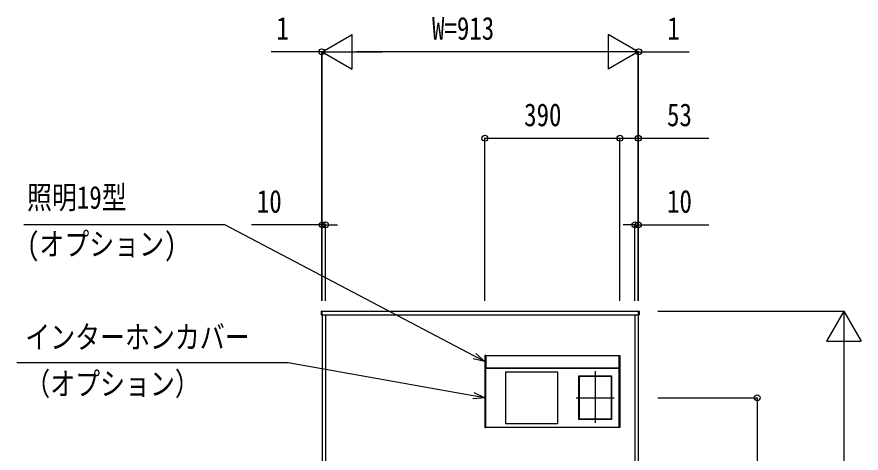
# Model space of a CAD drawing. Units: millimetres, scale not verified. Extents: x -8410 to 8410, y -5940 to 5940.
# Drawn here: x 1152 to 3590, y 530 to 1791 of the extents above; entities that cross this region are included whole.
import ezdxf
from ezdxf.enums import TextEntityAlignment as Align

# ---------------------------------------------------------------- set-up
doc = ezdxf.new("R2010")
doc.units = ezdxf.units.MM
doc.header["$LTSCALE"] = 30
for name, color, linetype in [('0-4_YKK_13', 4, 'Continuous'), ('0-5_YKK_A1', 4, 'Continuous'), ('0-6_YKK_D', 6, 'Continuous')]:
    doc.layers.add(name, color=color, linetype=linetype)
doc.styles.add('ＭＳ ゴシック', font='')
doc.styles.get('ＭＳ ゴシック').set_extended_font_data('MS Gothic')

msp = doc.modelspace()

# ---------------------------------------------------------------- linework, layer by layer
at = {"layer": '0-4_YKK_13'}
for p, q in [((2031.14, 930.93), (2031.14, 930.43)), ((2032.08, 929.43), (2032.64, 929.4)), ((2032.64, 930.9), (2032.64, 938.9)), ((2032.64, 929.4), (2032.64, 930.9)), ((2947.64, 930.9), (2947.64, 938.9)), ((2947.64, 929.4), (2947.64, 930.9)), ((2948.2, 929.43), (2947.64, 929.4)), ((2949.14, 930.93), (2949.14, 930.43)), ((2503.64, 775.4), (2503.64, 604.4)), ((2503.64, 775.4), (2505.64, 775.4)), ((2505.64, 775.4), (2505.64, 604.4)), ((2891.64, 775.4), (2891.64, 604.4)), ((2893.64, 775.4), (2891.64, 775.4)), ((2893.64, 775.4), (2893.64, 604.4)), ((2503.64, 604.4), (2505.64, 604.4)), ((2893.64, 604.4), (2891.64, 604.4))]:
    msp.add_line(p, q, dxfattribs=at)
for points in [[(2031.14, 939.37), (2031.14, 938.87), (2031.14, 930.93)], [(2032.64, 938.9), (2032.64, 940.4), (2032.08, 940.37)], [(2947.64, 938.9), (2947.64, 940.4), (2948.2, 940.37)], [(2949.14, 939.37), (2949.14, 938.87), (2949.14, 930.93)]]:
    msp.add_lwpolyline(points, dxfattribs=at)
for points in [[(2503.64, 812.2), (2503.64, 776.4), (2505.64, 776.4), (2505.64, 812.2)], [(2505.64, 776.7), (2506.14, 776.7), (2506.14, 811.9), (2505.64, 811.9)], [(2891.64, 776.7), (2891.14, 776.7), (2891.14, 811.9), (2891.64, 811.9)], [(2893.64, 812.2), (2893.64, 776.4), (2891.64, 776.4), (2891.64, 812.2)], [(2563.64, 764.9), (2713.64, 764.9), (2713.64, 614.9), (2563.64, 614.9)]]:
    msp.add_lwpolyline(points, close=True, dxfattribs=at)
for centre, start, end in [((2032.14, 939.37), 93.5, 180), ((2032.14, 930.43), 180, 266.5), ((2948.14, 939.37), 0, 86.5), ((2948.14, 930.43), 273.5, 0)]:
    msp.add_arc(centre, 1, start, end, dxfattribs=at)
at = {"layer": '0-5_YKK_A1'}
for p, q in [((2032.64, 939.9), (2947.64, 939.9)), ((2032.64, 939.9), (2032.64, 929.9)), ((2032.64, 929.9), (2947.64, 929.9)), ((2033.64, 929.9), (2033.64, -522.92)), ((2043.64, 929.9), (2043.64, -536.1)), ((2936.64, 929.9), (2936.64, -522.31)), ((2946.64, 929.9), (2946.64, -522.92)), ((2947.64, 939.9), (2947.64, 929.9)), ((2506.14, 811.7), (2506.14, 776.9)), ((2506.14, 811.7), (2891.14, 811.7)), ((2891.14, 811.7), (2891.14, 776.9)), ((2506.14, 776.9), (2891.14, 776.9)), ((2822.14, 766.5), (2822.14, 617.47)), ((2869.39, 752.6), (2774.89, 752.6)), ((2774.94, 751.4), (2774.94, 628.4)), ((2869.34, 751.4), (2869.34, 628.4)), ((2766.94, 689.9), (2877.34, 689.9)), ((2869.39, 627.2), (2774.89, 627.2))]:
    msp.add_line(p, q, dxfattribs=at)
for points in [[(2505.64, 604.9), (2891.64, 604.9), (2891.64, 774.9), (2505.64, 774.9)], [(2505.64, 604.9), (2891.64, 604.9), (2891.64, 774.9), (2505.64, 774.9)], [(2869.64, 626.9), (2774.64, 626.9), (2774.64, 752.9), (2869.64, 752.9)]]:
    msp.add_lwpolyline(points, close=True, dxfattribs=at)
for points in [[(2774.64, 751.4), (2776.14, 751.4), (2776.14, 628.4), (2774.64, 628.4)], [(2869.39, 752.9), (2869.39, 751.4), (2774.89, 751.4), (2774.89, 752.9)], [(2869.64, 751.4), (2868.14, 751.4), (2868.14, 628.4), (2869.64, 628.4)], [(2869.39, 626.9), (2869.39, 628.4), (2774.89, 628.4), (2774.89, 626.9)]]:
    msp.add_lwpolyline(points, dxfattribs=at)
at = {"layer": '0-6_YKK_D'}
for p, q in [((2033.64, 1689.9), (2120.24, 1739.9)), ((2120.24, 1639.9), (2120.24, 1739.9)), ((2946.64, 1689.9), (2860.04, 1739.9)), ((2860.04, 1739.9), (2860.04, 1639.9)), ((2032.64, 1689.9), (1886.64, 1689.9)), ((2032.64, 969.9), (2032.64, 1690.9)), ((2033.64, 1689.9), (2032.64, 1689.9)), ((2033.64, 969.9), (2033.64, 1690.9)), ((2033.64, 969.9), (2033.64, 1690.9)), ((2033.64, 1689.9), (2067.64, 1689.9)), ((2033.64, 1689.9), (2120.24, 1639.9)), ((2033.64, 1689.9), (2206.84, 1689.9)), ((2846.64, 1689.9), (2133.64, 1689.9)), ((2946.64, 1689.9), (2773.43, 1689.9)), ((2946.64, 1689.9), (2860.04, 1639.9)), ((2946.64, 1689.9), (2912.64, 1689.9)), ((2946.64, 969.9), (2946.64, 1690.9)), ((2946.64, 969.9), (2946.64, 1690.9)), ((2946.64, 1689.9), (2947.64, 1689.9)), ((2947.64, 969.9), (2947.64, 1690.9)), ((2947.64, 1689.9), (3093.64, 1689.9)), ((2503.64, 969.9), (2503.64, 1440.9)), ((2503.64, 1439.9), (2893.64, 1439.9)), ((2893.64, 969.9), (2893.64, 1440.9)), ((2893.64, 969.9), (2893.64, 1440.9)), ((2946.64, 969.9), (2946.64, 1440.9)), ((2033.64, 1189.9), (1830.04, 1189.9)), ((2033.64, 969.9), (2033.64, 1190.9)), ((2043.64, 1189.9), (2033.64, 1189.9)), ((2043.64, 969.9), (2043.64, 1190.9)), ((2043.64, 1189.9), (2077.64, 1189.9)), ((2936.64, 1189.9), (2902.64, 1189.9)), ((2936.64, 969.9), (2936.64, 1190.9)), ((2936.64, 1189.9), (2946.64, 1189.9)), ((2946.64, 969.9), (2946.64, 1190.9)), ((2946.64, 1189.9), (3150.24, 1189.9)), ((3003.14, 939.9), (3541.14, 939.9)), ((3540.14, 939.9), (3490.14, 853.3)), ((3540.14, 939.9), (3590.14, 853.3)), ((3540.14, 939.9), (3540.14, 766.69)), ((3490.14, 853.3), (3590.14, 853.3)), ((3540.14, 839.9), (3540.14, -460.1)), ((3003.14, 689.9), (3291.14, 689.9)), ((3290.14, 689.9), (3290.14, -560.1))]:
    msp.add_line(p, q, dxfattribs=at)
for points in [[(2893.64, 1439.9), (2946.64, 1439.9), (3150.24, 1439.9)], [(2503.64, 794.3), (2473.55, 810.14), (1752.13, 1189.9), (1171.63, 1189.9)], [(2477.8, 818.2), (2503.64, 794.3), (2469.31, 802.08)], [(2503.64, 689.9), (2470.17, 695.88), (1935.83, 791.36), (1152.04, 791.36)], [(2471.77, 704.85), (2503.64, 689.9), (2468.57, 686.91)]]:
    msp.add_lwpolyline(points, dxfattribs=at)
for centre in [(2032.64, 1689.9), (2947.64, 1689.9), (2503.64, 1439.9), (2893.64, 1439.9), (2893.64, 1439.9), (2946.64, 1439.9), (2033.64, 1189.9), (2043.64, 1189.9), (2936.64, 1189.9), (2946.64, 1189.9), (3290.14, 689.9)]:
    msp.add_circle(centre, 8.5, dxfattribs=at)

# ---------------------------------------------------------------- texts
at = {"layer": '0-6_YKK_D', "style": 'ＭＳ ゴシック', "width": 0.8}
for s, p in [('1', (1901.64, 1704.9)), ('W=913', (2350.94, 1704.9)), ('1', (3030.64, 1704.9)), ('390', (2617.04, 1454.9)), ('53', (3029.64, 1454.9)), ('照明19型', (1181.21, 1216.32)), ('10', (1845.04, 1204.9)), ('10', (3029.64, 1204.9)), ('(オプション)', (1181.21, 1081.32)), ('インターホンカバー', (1176.3, 812.61)), ('（オプション）', (1176.3, 677.61))]:
    msp.add_text(s, height=65.98, dxfattribs=at).set_placement(p, align=Align.BOTTOM_LEFT)

doc.saveas('drawing.dxf')
